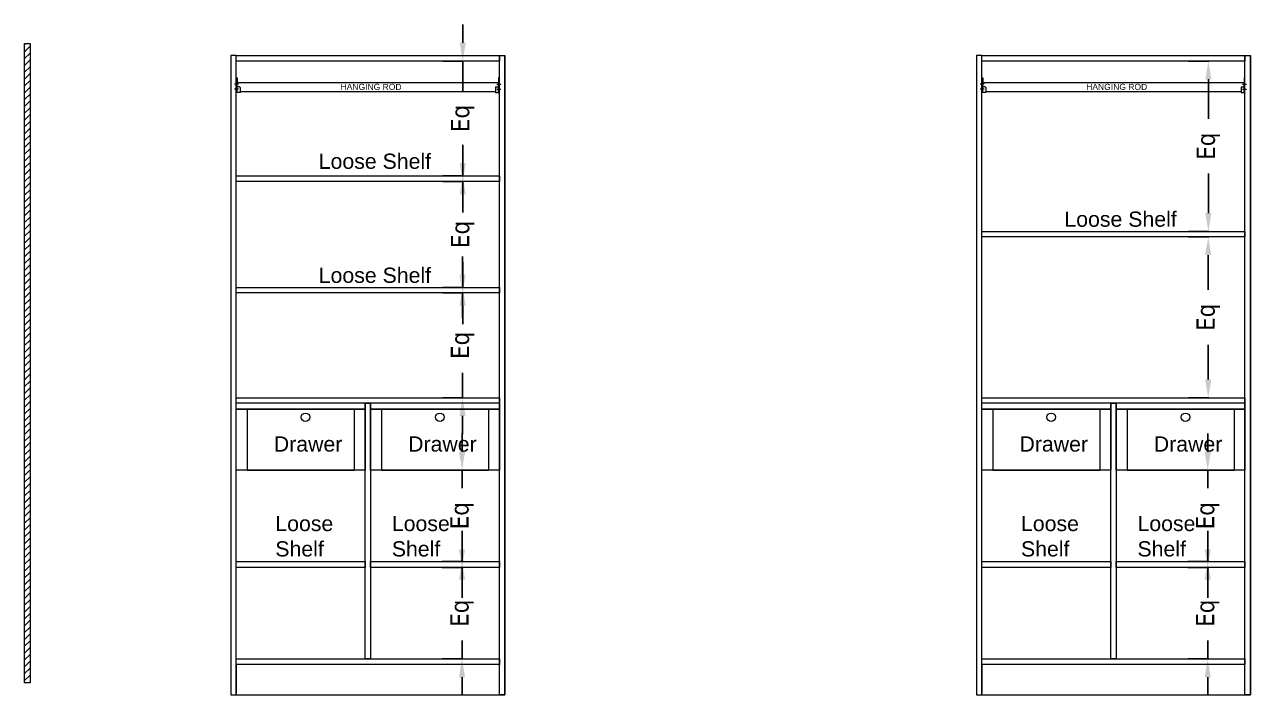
# Model space of a CAD drawing. Header units: millimetres. Extents: x 4065046 to 4134868, y -1476535 to -1460275.
# Drawn here: x 4099613 to 4103638, y -1470285 to -1468081 of the extents above; entities that cross this region are included whole.
import ezdxf

# ---------------------------------------------------------------- set-up
doc = ezdxf.new("R2010")
doc.units = ezdxf.units.MM
doc.header["$LTSCALE"] = 15
doc.header["$PDMODE"] = 35
doc.linetypes.add('HIDDEN', pattern=[9.525, 6.35, -3.175])
doc.layers.add('Hanging Rod', color=5, linetype='Continuous')
doc.layers.add('LS_DR_TEXT', color=7, linetype='Continuous')
doc.layers.add('Text', color=7, linetype='Continuous', lineweight=5)
doc.styles.add('ARIAL', font='arial.ttf', dxfattribs={"height": 50})
doc.styles.add('ROMANS', font='tahoma.ttf')
doc.styles.get("Standard").update_dxf_attribs({"font": 'arial.ttf'})
doc.dimstyles.new('MD50', dxfattribs={"dimscale": 50, "dimtxt": 1.9, "dimasz": 1.3, "dimexe": 1.3, "dimexo": 2.38, "dimgap": 1, "dimtad": 1, "dimdec": 0, "dimzin": 3, "dimdsep": 46, "dimtxsty": 'ROMANS', "dimblk": 'OBLIQUE', "dimcen": -1.9, "dimdle": 1.3, "dimclrd": 150, "dimclre": 150, "dimclrt": 256, "dimadec": 0, "dimazin": 0, "dimtfac": 1, "dimtdec": 0, "dimtix": 1, "dimtmove": 2, "dimatfit": 3, "dimfxl": 1, "dimtolj": 1, "dimtzin": 3, "dimarcsym": 0})

# ---------------------------------------------------------------- blocks, each defined once
blk = doc.blocks.new('*D325')
at = {"color": 152, "ltscale": 0.25, "transparency": 16777216}
for p, q in [((4101050.8, -1468903), (4101050.8, -1468843)), ((4101050.8, -1468963), (4101050.8, -1469044.9)), ((4101050.8, -1469307.1), (4101050.8, -1469225.2)), ((4101050.8, -1469367.1), (4101050.8, -1469427.1))]:
    blk.add_line(p, q, dxfattribs=at)
at = {"color": 8, "ltscale": 0.25, "transparency": 16777216}
for p, q in [((4101052.6, -1468963), (4100985.8, -1468963)), ((4101052.6, -1469307.1), (4100985.8, -1469307.1))]:
    blk.add_line(p, q, dxfattribs=at)
at = {"color": 152, "linetype": 'ByBlock', "ltscale": 0.25, "transparency": 16777216}
for points in [[(4101040.8, -1468903), (4101060.8, -1468903), (4101050.8, -1468963)], [(4101040.8, -1469367.1), (4101060.8, -1469367.1), (4101050.8, -1469307.1)]]:
    blk.add_solid(points, dxfattribs=at)
at = {"layer": 'Defpoints', "color": 0, "linetype": 'ByBlock', "ltscale": 0.25, "transparency": 16777216}
for p in [(4101050.8, -1468963), (4101171.6, -1468963), (4101171.6, -1469307.1)]:
    blk.add_point(p, dxfattribs=at)
at = {"linetype": 'ByBlock', "lineweight": 20, "ltscale": 0.25, "transparency": 16777216, "insert": (4101050.8, -1469135.1), "char_height": 60, "attachment_point": 5, "rotation": 90, "style": 'ROMANS'}
blk.add_mtext('\\A1;Eq', dxfattribs=at)
blk = doc.blocks.new('*D326')
at = {"color": 152, "ltscale": 0.25, "transparency": 16777216}
for p, q in [((4101051.3, -1468536.5), (4101051.3, -1468476.5)), ((4101051.3, -1468596.5), (4101051.3, -1468680.6)), ((4101051.3, -1468945), (4101051.3, -1468860.9)), ((4101051.3, -1469005), (4101051.3, -1469065))]:
    blk.add_line(p, q, dxfattribs=at)
at = {"color": 8, "ltscale": 0.25, "transparency": 16777216}
for p, q in [((4101052.6, -1468596.5), (4100986.3, -1468596.5)), ((4101052.6, -1468945), (4100986.3, -1468945))]:
    blk.add_line(p, q, dxfattribs=at)
at = {"color": 152, "linetype": 'ByBlock', "ltscale": 0.25, "transparency": 16777216}
for points in [[(4101041.3, -1468536.5), (4101061.3, -1468536.5), (4101051.3, -1468596.5)], [(4101041.3, -1469005), (4101061.3, -1469005), (4101051.3, -1468945)]]:
    blk.add_solid(points, dxfattribs=at)
at = {"layer": 'Defpoints', "color": 0, "linetype": 'ByBlock', "ltscale": 0.25, "transparency": 16777216}
for p in [(4101051.3, -1468596.5), (4101171.6, -1468596.5), (4101171.6, -1468945)]:
    blk.add_point(p, dxfattribs=at)
at = {"linetype": 'ByBlock', "lineweight": 20, "ltscale": 0.25, "transparency": 16777216, "insert": (4101051.3, -1468770.8), "char_height": 60, "attachment_point": 5, "rotation": 90, "style": 'ROMANS'}
blk.add_mtext('\\A1;Eq', dxfattribs=at)
blk = doc.blocks.new('*D327')
at = {"color": 152, "ltscale": 0.25, "transparency": 16777216}
for p, q in [((4101051.4, -1468141.2), (4101051.4, -1468081.2)), ((4101051.4, -1468201.2), (4101051.4, -1468299.7)), ((4101051.4, -1468578.5), (4101051.4, -1468480)), ((4101051.4, -1468638.5), (4101051.4, -1468698.5))]:
    blk.add_line(p, q, dxfattribs=at)
at = {"color": 8, "ltscale": 0.25, "transparency": 16777216}
for p, q in [((4101052.6, -1468201.2), (4100986.4, -1468201.2)), ((4101052.6, -1468578.5), (4100986.4, -1468578.5))]:
    blk.add_line(p, q, dxfattribs=at)
at = {"color": 152, "linetype": 'ByBlock', "ltscale": 0.25, "transparency": 16777216}
for points in [[(4101041.4, -1468141.2), (4101061.4, -1468141.2), (4101051.4, -1468201.2)], [(4101041.4, -1468638.5), (4101061.4, -1468638.5), (4101051.4, -1468578.5)]]:
    blk.add_solid(points, dxfattribs=at)
at = {"layer": 'Defpoints', "color": 0, "linetype": 'ByBlock', "ltscale": 0.25, "transparency": 16777216}
for p in [(4101051.4, -1468201.2), (4101171.6, -1468201.2), (4101171.6, -1468578.5)]:
    blk.add_point(p, dxfattribs=at)
at = {"linetype": 'ByBlock', "lineweight": 20, "ltscale": 0.25, "transparency": 16777216, "insert": (4101051.4, -1468389.9), "char_height": 60, "attachment_point": 5, "rotation": 90, "style": 'ROMANS'}
blk.add_mtext('\\A1;Eq', dxfattribs=at)
blk = doc.blocks.new('*D328')
at = {"color": 152, "ltscale": 0.25, "transparency": 16777216}
for p, q in [((4101049.1, -1469484.7), (4101049.1, -1469424.7)), ((4101049.1, -1469544.7), (4101049.1, -1469604.5)), ((4101049.1, -1469844.7), (4101049.1, -1469784.9)), ((4101049.1, -1469904.7), (4101049.1, -1469964.7))]:
    blk.add_line(p, q, dxfattribs=at)
at = {"color": 8, "ltscale": 0.25, "transparency": 16777216}
for p, q in [((4101052.6, -1469544.7), (4100984.1, -1469544.7)), ((4101052.6, -1469844.7), (4100984.1, -1469844.7))]:
    blk.add_line(p, q, dxfattribs=at)
at = {"color": 152, "linetype": 'ByBlock', "ltscale": 0.25, "transparency": 16777216}
for points in [[(4101039.1, -1469484.7), (4101059.1, -1469484.7), (4101049.1, -1469544.7)], [(4101039.1, -1469904.7), (4101059.1, -1469904.7), (4101049.1, -1469844.7)]]:
    blk.add_solid(points, dxfattribs=at)
at = {"layer": 'Defpoints', "color": 0, "linetype": 'ByBlock', "ltscale": 0.25, "transparency": 16777216}
for p in [(4101171.6, -1469544.7), (4101049.1, -1469844.7), (4101171.6, -1469844.7)]:
    blk.add_point(p, dxfattribs=at)
at = {"linetype": 'ByBlock', "lineweight": 20, "ltscale": 0.25, "transparency": 16777216, "insert": (4101049.1, -1469694.7), "char_height": 60, "attachment_point": 5, "rotation": 90, "style": 'ROMANS'}
blk.add_mtext('\\A1;Eq', dxfattribs=at)
blk = doc.blocks.new('*D329')
at = {"color": 152, "ltscale": 0.25, "transparency": 16777216}
for p, q in [((4101049.1, -1469804.7), (4101049.1, -1469744.7)), ((4101049.1, -1469864.7), (4101049.1, -1469924.8)), ((4101049.1, -1470165.2), (4101049.1, -1470105.1)), ((4101049.1, -1470225.2), (4101049.1, -1470285.2))]:
    blk.add_line(p, q, dxfattribs=at)
at = {"color": 8, "ltscale": 0.25, "transparency": 16777216}
for p, q in [((4101052.6, -1469864.7), (4100984.1, -1469864.7)), ((4101052.6, -1470165.2), (4100984.1, -1470165.2))]:
    blk.add_line(p, q, dxfattribs=at)
at = {"color": 152, "linetype": 'ByBlock', "ltscale": 0.25, "transparency": 16777216}
for points in [[(4101039.1, -1469804.7), (4101059.1, -1469804.7), (4101049.1, -1469864.7)], [(4101039.1, -1470225.2), (4101059.1, -1470225.2), (4101049.1, -1470165.2)]]:
    blk.add_solid(points, dxfattribs=at)
at = {"layer": 'Defpoints', "color": 0, "linetype": 'ByBlock', "ltscale": 0.25, "transparency": 16777216}
for p in [(4101171.6, -1469864.7), (4101049.1, -1470165.2), (4101171.6, -1470165.2)]:
    blk.add_point(p, dxfattribs=at)
at = {"linetype": 'ByBlock', "lineweight": 20, "ltscale": 0.25, "transparency": 16777216, "insert": (4101049.1, -1470015), "char_height": 60, "attachment_point": 5, "rotation": 90, "style": 'ROMANS'}
blk.add_mtext('\\A1;Eq', dxfattribs=at)
blk = doc.blocks.new('*D330')
at = {"color": 8, "ltscale": 0.25, "transparency": 16777216}
for p, q in [((4103500.7, -1468778.7), (4103433.9, -1468778.7)), ((4103500.7, -1469307.1), (4103433.9, -1469307.1))]:
    blk.add_line(p, q, dxfattribs=at)
at = {"color": 152, "ltscale": 0.25, "transparency": 16777216}
for p, q in [((4103498.9, -1468838.7), (4103498.9, -1468952.7)), ((4103498.9, -1469247.1), (4103498.9, -1469133.1))]:
    blk.add_line(p, q, dxfattribs=at)
at = {"color": 152, "linetype": 'ByBlock', "ltscale": 0.25, "transparency": 16777216}
for points in [[(4103488.9, -1468838.7), (4103508.9, -1468838.7), (4103498.9, -1468778.7)], [(4103488.9, -1469247.1), (4103508.9, -1469247.1), (4103498.9, -1469307.1)]]:
    blk.add_solid(points, dxfattribs=at)
at = {"layer": 'Defpoints', "color": 0, "linetype": 'ByBlock', "ltscale": 0.25, "transparency": 16777216}
for p in [(4103498.9, -1468778.7), (4103619.7, -1468778.7), (4103619.7, -1469307.1)]:
    blk.add_point(p, dxfattribs=at)
at = {"linetype": 'ByBlock', "lineweight": 20, "ltscale": 0.25, "transparency": 16777216, "insert": (4103498.9, -1469042.9), "char_height": 60, "attachment_point": 5, "rotation": 90, "style": 'ROMANS'}
blk.add_mtext('\\A1;Eq', dxfattribs=at)
blk = doc.blocks.new('*D331')
at = {"color": 8, "ltscale": 0.25, "transparency": 16777216}
for p, q in [((4103500.7, -1468201.2), (4103434.5, -1468201.2)), ((4103500.7, -1468760.7), (4103434.5, -1468760.7))]:
    blk.add_line(p, q, dxfattribs=at)
at = {"color": 152, "ltscale": 0.25, "transparency": 16777216}
for p, q in [((4103499.5, -1468261.2), (4103499.5, -1468390.8)), ((4103499.5, -1468700.7), (4103499.5, -1468571.1))]:
    blk.add_line(p, q, dxfattribs=at)
at = {"color": 152, "linetype": 'ByBlock', "ltscale": 0.25, "transparency": 16777216}
for points in [[(4103489.5, -1468261.2), (4103509.5, -1468261.2), (4103499.5, -1468201.2)], [(4103489.5, -1468700.7), (4103509.5, -1468700.7), (4103499.5, -1468760.7)]]:
    blk.add_solid(points, dxfattribs=at)
at = {"layer": 'Defpoints', "color": 0, "linetype": 'ByBlock', "ltscale": 0.25, "transparency": 16777216}
for p in [(4103499.5, -1468201.2), (4103619.7, -1468201.2), (4103619.7, -1468760.7)]:
    blk.add_point(p, dxfattribs=at)
at = {"linetype": 'ByBlock', "lineweight": 20, "ltscale": 0.25, "transparency": 16777216, "insert": (4103499.5, -1468481), "char_height": 60, "attachment_point": 5, "rotation": 90, "style": 'ROMANS'}
blk.add_mtext('\\A1;Eq', dxfattribs=at)
blk = doc.blocks.new('*D332')
at = {"color": 152, "ltscale": 0.25, "transparency": 16777216}
for p, q in [((4103497.2, -1469484.7), (4103497.2, -1469424.7)), ((4103497.2, -1469544.7), (4103497.2, -1469604.5)), ((4103497.2, -1469844.7), (4103497.2, -1469784.9)), ((4103497.2, -1469904.7), (4103497.2, -1469964.7))]:
    blk.add_line(p, q, dxfattribs=at)
at = {"color": 8, "ltscale": 0.25, "transparency": 16777216}
for p, q in [((4103500.7, -1469544.7), (4103432.2, -1469544.7)), ((4103500.7, -1469844.7), (4103432.2, -1469844.7))]:
    blk.add_line(p, q, dxfattribs=at)
at = {"color": 152, "linetype": 'ByBlock', "ltscale": 0.25, "transparency": 16777216}
for points in [[(4103487.2, -1469484.7), (4103507.2, -1469484.7), (4103497.2, -1469544.7)], [(4103487.2, -1469904.7), (4103507.2, -1469904.7), (4103497.2, -1469844.7)]]:
    blk.add_solid(points, dxfattribs=at)
at = {"layer": 'Defpoints', "color": 0, "linetype": 'ByBlock', "ltscale": 0.25, "transparency": 16777216}
for p in [(4103619.7, -1469544.7), (4103497.2, -1469844.7), (4103619.7, -1469844.7)]:
    blk.add_point(p, dxfattribs=at)
at = {"linetype": 'ByBlock', "lineweight": 20, "ltscale": 0.25, "transparency": 16777216, "insert": (4103497.2, -1469694.7), "char_height": 60, "attachment_point": 5, "rotation": 90, "style": 'ROMANS'}
blk.add_mtext('\\A1;Eq', dxfattribs=at)
blk = doc.blocks.new('*D333')
at = {"color": 152, "ltscale": 0.25, "transparency": 16777216}
for p, q in [((4103497.2, -1469804.7), (4103497.2, -1469744.7)), ((4103497.2, -1469864.7), (4103497.2, -1469924.8)), ((4103497.2, -1470165.2), (4103497.2, -1470105.1)), ((4103497.2, -1470225.2), (4103497.2, -1470285.2))]:
    blk.add_line(p, q, dxfattribs=at)
at = {"color": 8, "ltscale": 0.25, "transparency": 16777216}
for p, q in [((4103500.7, -1469864.7), (4103432.2, -1469864.7)), ((4103500.7, -1470165.2), (4103432.2, -1470165.2))]:
    blk.add_line(p, q, dxfattribs=at)
at = {"color": 152, "linetype": 'ByBlock', "ltscale": 0.25, "transparency": 16777216}
for points in [[(4103487.2, -1469804.7), (4103507.2, -1469804.7), (4103497.2, -1469864.7)], [(4103487.2, -1470225.2), (4103507.2, -1470225.2), (4103497.2, -1470165.2)]]:
    blk.add_solid(points, dxfattribs=at)
at = {"layer": 'Defpoints', "color": 0, "linetype": 'ByBlock', "ltscale": 0.25, "transparency": 16777216}
for p in [(4103619.7, -1469864.7), (4103497.2, -1470165.2), (4103619.7, -1470165.2)]:
    blk.add_point(p, dxfattribs=at)
at = {"linetype": 'ByBlock', "lineweight": 20, "ltscale": 0.25, "transparency": 16777216, "insert": (4103497.2, -1470015), "char_height": 60, "attachment_point": 5, "rotation": 90, "style": 'ROMANS'}
blk.add_mtext('\\A1;Eq', dxfattribs=at)

msp = doc.modelspace()

# ---------------------------------------------------------------- hatches: boundary and pattern name
at = {"lineweight": 20, "ltscale": 0.25}
h = msp.add_hatch(dxfattribs=at)
h.set_pattern_fill('ANSI31', color=6, scale=5)
h.set_pattern_definition([(45, (1218330.809, -1083108.669), (-11.22532015, 11.22532015), [])])
h.paths.add_polyline_path([(4099630.7, -1468143.3), (4099612.7, -1468143.3), (4099612.7, -1468251.2), (4099630.7, -1468262.6)])
h.paths.add_polyline_path([(4099630.7, -1468262.6), (4099612.7, -1468251.2), (4099612.7, -1470243.3), (4099630.7, -1470243.3)])

# ---------------------------------------------------------------- linework, layer by layer
at = {"lineweight": 20}
for p, q in [((4100289.6, -1468183.2), (4100289.6, -1470283.2)), ((4101189.6, -1470283.2), (4101189.6, -1468183.2)), ((4102737.7, -1468183.2), (4102737.7, -1470283.2)), ((4103637.7, -1470283.2), (4103637.7, -1468183.2)), ((4101189.6, -1470283.2), (4101189.6, -1470183.2)), ((4103637.7, -1470283.2), (4103637.7, -1470183.2)), ((4100289.6, -1470283.2), (4101189.6, -1470283.2)), ((4102737.7, -1470283.2), (4103637.7, -1470283.2))]:
    msp.add_line(p, q, dxfattribs=at)
at = {"color": 3, "lineweight": 20}
for p, q in [((4100315.7, -1468277.7), (4100302.5, -1468277.7)), ((4101163.5, -1468277.7), (4101176.7, -1468277.7)), ((4102763.8, -1468277.7), (4102750.6, -1468277.7)), ((4103611.6, -1468277.7), (4103624.8, -1468277.7)), ((4100315.7, -1468293.7), (4100302.5, -1468293.7)), ((4101163.5, -1468293.7), (4101176.7, -1468293.7)), ((4102763.8, -1468293.7), (4102750.6, -1468293.7)), ((4103611.6, -1468293.7), (4103624.8, -1468293.7))]:
    msp.add_line(p, q, dxfattribs=at)
at = {"lineweight": 20, "ltscale": 0.25}
msp.add_lwpolyline([(4099612.7, -1468143.3), (4099630.7, -1468143.3), (4099630.7, -1470243.3), (4099612.7, -1470243.3)], close=True, dxfattribs=at)
at = {"lineweight": 20}
for points in [[(4100307.6, -1468183.2), (4100289.6, -1468183.2), (4100289.6, -1470283.2), (4100307.6, -1470283.2)], [(4100307.6, -1468183.2), (4101171.6, -1468183.2), (4101171.6, -1468201.2), (4100307.6, -1468201.2)], [(4101171.6, -1468183.2), (4101189.6, -1468183.2), (4101189.6, -1470283.2), (4101171.6, -1470283.2)], [(4102755.7, -1468183.2), (4102737.7, -1468183.2), (4102737.7, -1470283.2), (4102755.7, -1470283.2)], [(4102755.7, -1468183.2), (4103619.7, -1468183.2), (4103619.7, -1468201.2), (4102755.7, -1468201.2)], [(4103619.7, -1468183.2), (4103637.7, -1468183.2), (4103637.7, -1470283.2), (4103619.7, -1470283.2)], [(4100307.6, -1469307.1), (4101171.6, -1469307.1), (4101171.6, -1469325.1), (4100307.6, -1469325.1)], [(4100730.6, -1470165.2), (4100730.6, -1469325.1), (4100748.6, -1469325.1), (4100748.6, -1470165.2)], [(4102755.7, -1469307.1), (4103619.7, -1469307.1), (4103619.7, -1469325.1), (4102755.7, -1469325.1)], [(4103178.7, -1470165.2), (4103178.7, -1469325.1), (4103196.7, -1469325.1), (4103196.7, -1470165.2)], [(4100307.6, -1470165.2), (4101171.6, -1470165.2), (4101171.6, -1470183.2), (4100307.6, -1470183.2)], [(4102755.7, -1470165.2), (4103619.7, -1470165.2), (4103619.7, -1470183.2), (4102755.7, -1470183.2)]]:
    msp.add_lwpolyline(points, close=True, dxfattribs=at)
at = {"color": 5, "lineweight": 20}
for points in [[(4100310.6, -1468286.4), (4100310.6, -1468271.2), (4101168.6, -1468271.2), (4101168.6, -1468286.4)], [(4102758.7, -1468286.4), (4102758.7, -1468271.2), (4103616.7, -1468271.2), (4103616.7, -1468286.4)], [(4101158.6, -1468302.2), (4100320.6, -1468302.2)], [(4103606.7, -1468302.2), (4102768.7, -1468302.2)]]:
    msp.add_lwpolyline(points, dxfattribs=at)
at = {"linetype": 'ByBlock', "lineweight": 20, "ltscale": 0.25}
for points in [[(4101171.6, -1469325.1), (4100307.6, -1469325.1), (4100307.6, -1469307.1), (4101171.6, -1469307.1)], [(4103619.7, -1469325.1), (4102755.7, -1469325.1), (4102755.7, -1469307.1), (4103619.7, -1469307.1)]]:
    msp.add_lwpolyline(points, close=True, dxfattribs=at)
at = {"linetype": 'HIDDEN', "lineweight": 20}
for points in [[(4100307.6, -1470283.2), (4101171.6, -1470283.2), (4101171.6, -1470183.2), (4100307.6, -1470183.2)], [(4102755.7, -1470283.2), (4103619.7, -1470283.2), (4103619.7, -1470183.2), (4102755.7, -1470183.2)]]:
    msp.add_lwpolyline(points, close=True, dxfattribs=at)
at = {"layer": 'Hanging Rod', "lineweight": 20}
for p, q in [((4100307.6, -1468304.2), (4100307.6, -1468256.7)), ((4100307.6, -1468256.7), (4100310.6, -1468256.7)), ((4100310.6, -1468256.7), (4100310.6, -1468276.3)), ((4100310.6, -1468304.2), (4100310.6, -1468276.3)), ((4101171.6, -1468256.7), (4101168.6, -1468256.7)), ((4101168.6, -1468256.7), (4101168.6, -1468276.3)), ((4101168.6, -1468304.2), (4101168.6, -1468276.3)), ((4101171.6, -1468304.2), (4101171.6, -1468256.7)), ((4102755.7, -1468304.2), (4102755.7, -1468256.7)), ((4102755.7, -1468256.7), (4102758.7, -1468256.7)), ((4102758.7, -1468256.7), (4102758.7, -1468276.3)), ((4102758.7, -1468304.2), (4102758.7, -1468276.3)), ((4103619.7, -1468256.7), (4103616.7, -1468256.7)), ((4103616.7, -1468256.7), (4103616.7, -1468276.3)), ((4103616.7, -1468304.2), (4103616.7, -1468276.3)), ((4103619.7, -1468304.2), (4103619.7, -1468256.7)), ((4100310.6, -1468304.2), (4100307.6, -1468304.2)), ((4100318.6, -1468286.4), (4100310.6, -1468286.4)), ((4100320.6, -1468304.2), (4100310.6, -1468304.2)), ((4100320.6, -1468288.4), (4100320.6, -1468304.2)), ((4101158.6, -1468288.4), (4101158.6, -1468304.2)), ((4101158.6, -1468304.2), (4101168.6, -1468304.2)), ((4101160.6, -1468286.4), (4101168.6, -1468286.4)), ((4101168.6, -1468304.2), (4101171.6, -1468304.2)), ((4102758.7, -1468304.2), (4102755.7, -1468304.2)), ((4102766.7, -1468286.4), (4102758.7, -1468286.4)), ((4102768.7, -1468304.2), (4102758.7, -1468304.2)), ((4102768.7, -1468288.4), (4102768.7, -1468304.2)), ((4103606.7, -1468288.4), (4103606.7, -1468304.2)), ((4103606.7, -1468304.2), (4103616.7, -1468304.2)), ((4103608.7, -1468286.4), (4103616.7, -1468286.4)), ((4103616.7, -1468304.2), (4103619.7, -1468304.2))]:
    msp.add_line(p, q, dxfattribs=at)
for centre, start, end in [((4100318.6, -1468288.4), 0, 90), ((4101160.6, -1468288.4), 90, 180), ((4102766.7, -1468288.4), 0, 90), ((4103608.7, -1468288.4), 90, 180)]:
    msp.add_arc(centre, 2, start, end, dxfattribs=at)
at = {"layer": 'LS_DR_TEXT', "color": 3, "lineweight": 20, "ltscale": 0.25}
for p, q in [((4100343.6, -1469345.1), (4100343.6, -1469544.7)), ((4100694.6, -1469345.1), (4100694.6, -1469544.7)), ((4100784.6, -1469345.1), (4100784.6, -1469544.7)), ((4101135.6, -1469345.1), (4101135.6, -1469544.7)), ((4102791.7, -1469345.1), (4102791.7, -1469544.7)), ((4103142.7, -1469345.1), (4103142.7, -1469544.7)), ((4103232.7, -1469345.1), (4103232.7, -1469544.7)), ((4103583.7, -1469345.1), (4103583.7, -1469544.7)), ((4100343.6, -1469544.7), (4100694.6, -1469544.7)), ((4100784.6, -1469544.7), (4101135.6, -1469544.7)), ((4102791.7, -1469544.7), (4103142.7, -1469544.7)), ((4103232.7, -1469544.7), (4103583.7, -1469544.7))]:
    msp.add_line(p, q, dxfattribs=at)
for points in [[(4101171.6, -1468596.5), (4100307.6, -1468596.5), (4100307.6, -1468578.5), (4101171.6, -1468578.5)], [(4103619.7, -1468778.7), (4102755.7, -1468778.7), (4102755.7, -1468760.7), (4103619.7, -1468760.7)], [(4101171.6, -1468963), (4100307.6, -1468963), (4100307.6, -1468945), (4101171.6, -1468945)], [(4100307.6, -1469345.1), (4100730.6, -1469345.1), (4100730.6, -1469544.7), (4100307.6, -1469544.7)], [(4100748.6, -1469345.1), (4101171.6, -1469345.1), (4101171.6, -1469544.7), (4100748.6, -1469544.7)], [(4102755.7, -1469345.1), (4103178.7, -1469345.1), (4103178.7, -1469544.7), (4102755.7, -1469544.7)], [(4103196.7, -1469345.1), (4103619.7, -1469345.1), (4103619.7, -1469544.7), (4103196.7, -1469544.7)], [(4100730.6, -1469864.7), (4100307.6, -1469864.7), (4100307.6, -1469844.7), (4100730.6, -1469844.7)], [(4101171.6, -1469864.7), (4100748.6, -1469864.7), (4100748.6, -1469844.7), (4101171.6, -1469844.7)], [(4103178.7, -1469864.7), (4102755.7, -1469864.7), (4102755.7, -1469844.7), (4103178.7, -1469844.7)], [(4103619.7, -1469864.7), (4103196.7, -1469864.7), (4103196.7, -1469844.7), (4103619.7, -1469844.7)]]:
    msp.add_lwpolyline(points, close=True, dxfattribs=at)
for points in [[(4100730.6, -1469325.1), (4100730.6, -1469345.1), (4100307.6, -1469345.1), (4100307.6, -1469325.1)], [(4100730.6, -1469325.1), (4100307.6, -1469325.1)], [(4101171.6, -1469325.1), (4101171.6, -1469345.1), (4100748.6, -1469345.1), (4100748.6, -1469325.1)], [(4101171.6, -1469325.1), (4100748.6, -1469325.1)], [(4103178.7, -1469325.1), (4103178.7, -1469345.1), (4102755.7, -1469345.1), (4102755.7, -1469325.1)], [(4103178.7, -1469325.1), (4102755.7, -1469325.1)], [(4103619.7, -1469325.1), (4103619.7, -1469345.1), (4103196.7, -1469345.1), (4103196.7, -1469325.1)], [(4103619.7, -1469325.1), (4103196.7, -1469325.1)]]:
    msp.add_lwpolyline(points, dxfattribs=at)
for centre in [(4100535.1, -1469371.3), (4100976.1, -1469371.3), (4102983.2, -1469371.3), (4103424.2, -1469371.3)]:
    msp.add_circle(centre, 14, dxfattribs=at)

# ---------------------------------------------------------------- texts
at = {"color": 3, "lineweight": 20, "ltscale": 0.25, "char_height": 50, "attachment_point": 1, "style": 'ARIAL'}
for s, width, insert in [('{\\C256;Loose Shelf}', 435.079, (4100578.6, -1468505.3)), ('{\\C256;Loose Shelf}', 435.079, (4103026.7, -1468695.5)), ('{\\C256;Loose Shelf}', 435.079, (4100578.6, -1468879.8)), ('Drawer', 15.041, (4100431.2, -1469434.1)), ('Drawer', 15.041, (4100872.2, -1469434.1)), ('Drawer', 15.041, (4102879.3, -1469434.1)), ('Drawer', 15.041, (4103320.3, -1469434.1)), ('{\\C256;Loose Shelf}', 15.041, (4100436.1, -1469695.2)), ('{\\C256;Loose Shelf}', 15.041, (4100818.6, -1469695.2)), ('{\\C256;Loose Shelf}', 15.041, (4102884.2, -1469695.2)), ('{\\C256;Loose Shelf}', 15.041, (4103266.7, -1469695.2))]:
    msp.add_mtext_dynamic_manual_height_columns(s, width=width, gutter_width=250, heights=[0], dxfattribs=dict(at, insert=insert))
at = {"layer": 'Text', "lineweight": 20, "ltscale": 3, "char_height": 20, "width": 870.207, "attachment_point": 2}
for insert in [(4100750.4, -1468276.1), (4103198.5, -1468276.1)]:
    msp.add_mtext('\\pxqc;HANGING ROD', dxfattribs=dict(at, insert=insert))

# ---------------------------------------------------------------- dimensions: what is measured, and where the dimension line sits
at = {"linetype": 'ByBlock', "lineweight": 20, "ltscale": 0.25}
for base, p1, p2, picture, middle in [((4101051.4, -1468201.2), (4101171.6, -1468578.5), (4101171.6, -1468201.2), '*D327', (4101051.4, -1468389.9)), ((4103499.5, -1468201.2), (4103619.7, -1468760.7), (4103619.7, -1468201.2), '*D331', (4103499.5, -1468481)), ((4101051.3, -1468596.5), (4101171.6, -1468945), (4101171.6, -1468596.5), '*D326', (4101051.3, -1468770.8)), ((4103498.9, -1468778.7), (4103619.7, -1469307.1), (4103619.7, -1468778.7), '*D330', (4103498.9, -1469042.9)), ((4101050.8, -1468963), (4101171.6, -1469307.1), (4101171.6, -1468963), '*D325', (4101050.8, -1469135.1)), ((4101049.1, -1469844.7), (4101171.6, -1469544.7), (4101171.6, -1469844.7), '*D328', (4101049.1, -1469694.7)), ((4103497.2, -1469844.7), (4103619.7, -1469544.7), (4103619.7, -1469844.7), '*D332', (4103497.2, -1469694.7)), ((4101049.1, -1470165.2), (4101171.6, -1469864.7), (4101171.6, -1470165.2), '*D329', (4101049.1, -1470015)), ((4103497.2, -1470165.2), (4103619.7, -1469864.7), (4103619.7, -1470165.2), '*D333', (4103497.2, -1470015))]:
    dim = msp.add_linear_dim(base=base, p1=p1, p2=p2, angle=90, text='Eq', dimstyle='MD50', override={"dimtxt": 1.2, "dimasz": 1.2, "dimtad": 0, "dimdle": 1.2, "dimclrd": 152, "dimclre": 8, "dimfxl": 0.5, "dimfxlon": 1, "dimlwd": 65535, "dimlwe": 65535, "dimarcsym": 2}, dxfattribs=at)
    dim.commit()
    dim.dimension.update_dxf_attribs({"geometry": picture, "text_midpoint": middle})

doc.saveas('drawing.dxf')
